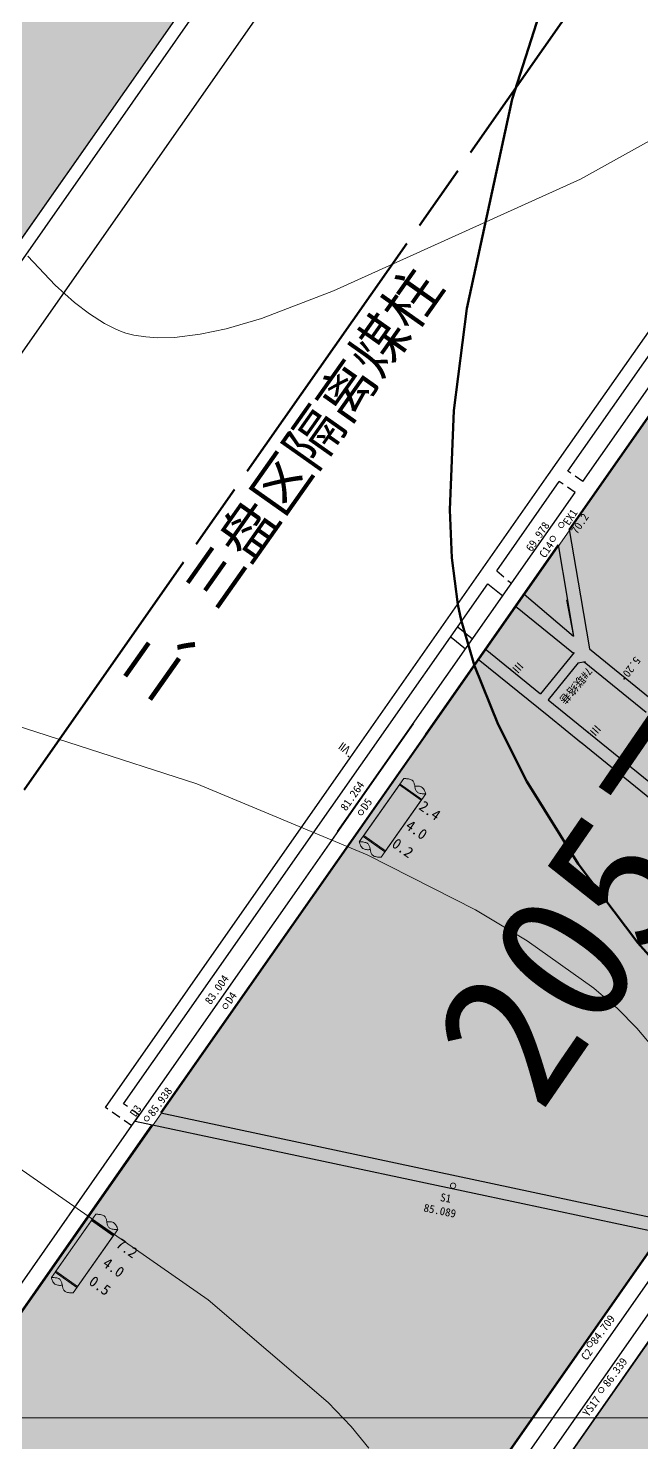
# Model space of a CAD drawing. Header units: inches. Extents: x 36473197 to 36486087, y 3899343 to 3911260.
# Drawn here: x 36481265 to 36481495, y 3903991 to 3904521 of the extents above; entities that cross this region are included whole.
import ezdxf

# ---------------------------------------------------------------- set-up
doc = ezdxf.new("R2010")
doc.units = ezdxf.units.IN
doc.header["$MEASUREMENT"] = 0
doc.linetypes.add('虚线', pattern=[0.0045, 0.00175, -0.001, 0.00175])
doc.linetypes.add('采区边界', pattern=[0.03, 0.0125, -0.001, 0.003, -0.001, 0.0125])
doc.layers.get('0').update_dxf_attribs({"lineweight": 0})
for name, color, linetype, lineweight in [('4煤底板等值线', 7, 'Continuous', 0), ('向北背斜轴', 7, 'Continuous', 0), ('导线点', 7, 'Continuous', 0), ('小柱状', 7, 'Continuous', 0), ('巷道', 7, 'Continuous', 0), ('巷道掘进尺', 7, 'Continuous', 0), ('巷道注记', 7, 'Continuous', 0), ('注记', 7, 'Continuous', 0), ('经纬网', 7, 'Continuous', 0), ('西区开拓设计', 7, 'Continuous', 0), ('采掘图', 7, 'Continuous', 0), ('采空区', 7, 'Continuous', 0)]:
    doc.layers.add(name, color=color, linetype=linetype, lineweight=lineweight)
doc.layers.add('巷道1', color=7, linetype='Continuous', lineweight=0, true_color=0x2d2d2d)
doc.styles.add('仿宋', font='simfang.ttf')
doc.styles.add('宋体', font='SIMSUN.TTC')
doc.styles.add('长等线体', font='simfang.ttf')
doc.styles.add('黑体', font='simhei.ttf')
doc.linetypes.add('保护煤柱', pattern='A,0.0195,-0.001,[6,西北矿业高家堡煤矿2022年采掘接续图(2022.8.14).shx,S=1.01575e-06,R=0,X=0,Y=0],0.0195', length=0.04)

# ---------------------------------------------------------------- blocks, each defined once
blk = doc.blocks.new('临时经纬仪导线点')
at = {"color": 0, "const_width": 0.3}
blk.add_lwpolyline([(1, 0), (0.97, 0.26), (0.87, 0.5), (0.71, 0.71), (0.5, 0.87), (0.26, 0.97), (0, 1), (-0.26, 0.97), (-0.5, 0.87), (-0.71, 0.71), (-0.87, 0.5), (-0.97, 0.26), (-1, 0), (-0.97, -0.26), (-0.87, -0.5), (-0.71, -0.71), (-0.5, -0.87), (-0.26, -0.97), (0, -1), (0.26, -0.97), (0.5, -0.87), (0.71, -0.71), (0.87, -0.5), (0.97, -0.26), (1, 0)], dxfattribs=at)
blk = doc.blocks.new('临时经纬仪导线点_1_1_1')
at = {"color": 0, "const_width": 0.3}
blk.add_lwpolyline([(1, 0), (0.97, 0.26), (0.87, 0.5), (0.71, 0.71), (0.5, 0.87), (0.26, 0.97), (0, 1), (-0.26, 0.97), (-0.5, 0.87), (-0.71, 0.71), (-0.87, 0.5), (-0.97, 0.26), (-1, 0), (-0.97, -0.26), (-0.87, -0.5), (-0.71, -0.71), (-0.5, -0.87), (-0.26, -0.97), (0, -1), (0.26, -0.97), (0.5, -0.87), (0.71, -0.71), (0.87, -0.5), (0.97, -0.26), (1, 0)], dxfattribs=at)

msp = doc.modelspace()

# ---------------------------------------------------------------- hatches: boundary and pattern name
at = {"layer": '小柱状', "lineweight": 0}
h = msp.add_hatch(dxfattribs=at)
h.set_pattern_fill('泥岩_1_1', color=256, scale=133.333333, angle=-35, style=0, pattern_type=2)
h.set_pattern_definition([(145, (36481403.8041, 3904231.3066), (-0.45886, -0.65532), [0.266667, -0.533333]), (325, (36481404.1427, 3904231.5578), (0.45886, 0.65532), [0.266667, -0.533333]), (325, (36481403.64575, 3904231.6616), (0.45886, 0.65532), []), (325, (36481403.4163, 3904231.334), (0.45886, 0.65532), [])])
h.paths.add_polyline_path([(36481403.97, 3904237.2), (36481412.15, 3904231.43), (36481412.38, 3904231.76), (36481404.2, 3904237.52)], flags=17)
at = {"layer": '小柱状'}
for points in [[(36481390.6, 3904218.24), (36481398.78, 3904212.47), (36481412.15, 3904231.43), (36481403.97, 3904237.2)], [(36481275.15, 3904054.92), (36481283.33, 3904049.16), (36481296.7, 3904068.12), (36481288.52, 3904073.88)]]:
    msp.add_hatch(color=7, dxfattribs=at).paths.add_polyline_path(points, flags=17)
at = {"layer": '小柱状', "lineweight": 0}
h = msp.add_hatch(dxfattribs=at)
h.set_pattern_fill('泥岩_1_1', color=256, scale=133.333333, angle=-35, style=0, pattern_type=2)
h.set_pattern_definition([(145, (36481288.35446, 3904067.9904), (-0.45886, -0.65532), [0.266667, -0.533333]), (325, (36481288.6931, 3904068.2416), (0.45886, 0.65532), [0.266667, -0.533333]), (325, (36481288.1961, 3904068.3454), (0.45886, 0.65532), []), (325, (36481287.9667, 3904068.01776), (0.45886, 0.65532), [])])
h.paths.add_polyline_path([(36481288.52, 3904073.88), (36481296.7, 3904068.12), (36481296.93, 3904068.44), (36481288.75, 3904074.21)], flags=17)
at = {"layer": '采空区'}
h = msp.add_hatch(dxfattribs=at)
h.set_pattern_fill('GRAVEL', color=160, scale=105.7901, angle=315, style=0)
h.set_pattern_definition([(148.01184, (36473314.5915, 3905701.285), (-1084.597172, 668.1489286), [14.2326, -1409.0277]), (104.96874, (36473302.52, 3905708.825), (324.6044794, -1231.8303788), [24.4235, -2417.9306]), (52.50944, (36473296.2116, 3905732.4196), (-962.331355, -1243.885012), [17.2214, -1704.9166]), (187.27274, (36473263.002, 3905768.459), (2102.0328397, 263.1874473), [22.2411, -2201.8684]), (212.83274, (36473240.94, 3905765.6434), (1158.3555047, 741.3392058), [21.8092, -2159.1096]), (277.27274, (36473222.6146, 3905753.8187), (-263.1874473, 2102.0328397), [22.2411, -2201.8684]), (317.69324, (36473225.43, 3905731.7565), (-1280.6219798, 1170.6976592), [29.4127, -2911.8565]), (352.25434, (36473247.1824, 3905711.959), (2420.6101977, -325.17645), [27.7686, -2749.0955]), (41.42864, (36473274.6976, 3905708.2163), (1207.4330738, 1072.2571742), [22.3164, -2209.3282]), (95.23544, (36473291.43, 3905722.983), (97.871316, -1164.383859), [25.4776, -1248.4039]), (142.39644, (36473289.1053, 3905748.3542), (-1366.4368608, 1048.1458982), [32.9481, -3261.8658]), (58.81314, (36473280.145, 3905665.134), (496.519391, 839.493861), [11.2456, -1113.3185]), (91.46824, (36473285.9684, 3905674.7543), (30.423367, -1391.1188315), [21.3947, -2118.0777]), (144.999, (36473285.42, 3905696.14), (-104.18325, -18.3685), [14.961, -134.6488]), (123.19764, (36473296.636, 3905705.639), (300.209131, -484.179015), [8.0568, -797.6166]), (211.80044, (36473292.225, 3905712.38), (294.181173, 159.28875), [11.3939, -558.3032]), (310.96284, (36473282.542, 3905706.377), (263.472196, -275.81238), [18.5058, -598.3512]), (81.56414, (36473294.673, 3905692.402), (-67.44602, -226.73497), [13.3815, -321.1562]), (296.38854, (36473281.5714, 3905772.807), (496.234059, -986.727011), [18.746, -1855.8593]), (350.34524, (36473289.903, 3905756.0144), (-1219.4895877, 214.6787046), [15.7269, -1556.9561]), (213.19764, (36473315.51, 3905696.076), (484.179015, 300.209131), [16.1134, -789.56]), (263.60954, (36473302.0264, 3905687.2534), (128.863733, 1096.937817), [18.746, -1855.8593]), (259.44304, (36473216.978, 3905761.419), (116.523425, 557.653236), [18.0774, -885.7936]), (214.77414, (36473213.666, 3905743.647), (1054.173342, 722.9689766), [15.1468, -1499.5369]), (346.80044, (36473211.51, 3905676.666), (557.653113, -116.524019), [16.1134, -789.56]), (297.35304, (36473227.198, 3905672.986), (-655.522998, 1280.9081026), [17.7337, -1755.6316]), (349.44304, (36473202.51, 3905727.715), (-557.653236, 116.523425), [9.0387, -894.8323]), (21.30894, (36473210.408, 3905682.917), (398.364484, 177.657035), [5.3942, -534.0315]), (85.96284, (36473215.434, 3905684.877), (-49.07747, -330.91819), [21.8092, -414.3745]), (106.00804, (36473216.969, 3905706.632), (287.8682655, -1023.4636592), [20.2112, -2000.9058]), (223.68914, (36473273.165, 3905704.723), (189.99785, 140.92037), [15.2573, -366.1743]), (273.15624, (36473262.1325, 3905694.1846), (103.8974268, -1807.8518197), [26.6373, -2637.0894]), (340.94444, (36473263.599, 3905667.588), (-802.756619, 288.153284), [10.8917, -1078.284]), (9.999, (36473273.89, 3905664.03), (85.8147, 122.5517), [6.3474, -99.4427]), (40.25544, (36473219.727, 3905709.267), (-655.80883, -545.311972), [14.6968, -1454.9863]), (328.01184, (36473230.9435, 3905718.764), (1084.597172, -668.1489286), [28.4652, -1394.7951]), (279.999, (36473255.09, 3905703.68), (122.5517, -85.8147), [27.5054, -78.2847]), (245.30384, (36473259.862, 3905676.597), (545.598409, 1170.411331), [16.7269, -1655.9614]), (174.05364, (36473252.874, 3905661.4), (-435.101397, 30.709156), [15.4033, -754.7603]), (127.64504, (36473237.5534, 3905662.9956), (-1390.8346447, 1795.79545), [25.0791, -2482.838]), (95.42514, (36473222.236, 3905682.8536), (-134.607993, 1372.7503153), [26.5321, -2626.6702])])
h.paths.add_polyline_path([(36480745.75, 3903964.07), (36480867.8, 3903878.61), (36481689.97, 3905052.74), (36481567.59, 3905138.36)])
h = msp.add_hatch(dxfattribs=at)
h.set_pattern_fill('GRAVEL', color=160, scale=105.790118, angle=-45, style=0)
h.set_pattern_definition([(148.011827392, (68595548.02, -13821831.6654), (-1084.5972532358, 668.1492536708), [14.23257937, -1409.02790148]), (104.968780616, (68595535.9485, -13821824.126), (324.60542222537, -1231.83032385526), [24.42355305, -2417.93098663]), (52.509486966, (68595529.64, -13821800.531), (-962.3304480337, -1243.8860362498), [17.2213618, -1704.91699648]), (187.272728894, (68595496.4305, -13821764.4917), (2102.03324767324, 263.1870727482), [22.2411029, -2201.86876955]), (212.832694066, (68595474.3684, -13821767.307), (1158.3562619836, 741.3383686664), [21.80916186, -2159.1099997]), (277.272728894, (68595456.043, -13821779.132), (-263.1870727482, 2102.03324767324), [22.2411029, -2201.86876955]), (317.693280355, (68595458.8586, -13821801.194), (-1280.6230671857, 1170.6969212542), [29.41272083, -2911.85698693]), (352.254368263, (68595480.611, -13821820.9917), (2420.61081370132, -325.1753159775), [27.7686366, -2749.09602793]), (41.428605503, (68595508.126, -13821824.7343), (1207.43395219005, 1072.25659396515), [22.31642548, -2209.32856695]), (95.235398197, (68595524.859, -13821809.968), (97.870433537, -1164.3841181808), [25.4776458, -1248.40407042]), (142.396477686, (68595522.5338, -13821784.5964), (-1366.43778832802, 1048.145169176), [32.9481208, -3261.86639243]), (58.813114722, (68595513.574, -13821867.817), (496.519811386, 839.4937490794), [11.24559538, -1113.31878876]), (91.468274278, (68595519.397, -13821858.1963), (30.4242278625, -1391.1191068693), [21.39467617, -2118.07806326]), (144.99903989, (68595518.85, -13821836.81), (-104.18323661, -18.36851547), [14.96094433, -134.64887587]), (123.197630402, (68595530.065, -13821827.312), (300.20905056, -484.1791521155), [8.05676384, -797.61677474]), (211.800449374, (68595525.654, -13821820.57), (294.181194363, 159.288783014), [11.39391312, -558.30330943]), (310.96279642, (68595515.97, -13821826.574), (263.472019624, -275.812678895), [18.50575962, -598.35133172]), (81.56409107, (68595528.102, -13821840.548), (-67.446205674, -226.734988688), [13.38149787, -321.15623022]), (296.388580222, (68595515, -13821760.1435), (496.2348645101, -986.7268196989), [18.74600898, -1855.85966514]), (350.34521583, (68595523.332, -13821776.936), (-1219.489664585, 214.679276294), [15.7268648, -1556.95630813]), (213.197630402, (68595548.938, -13821836.875), (484.1791521155, 300.20905056), [16.11342188, -789.5601167]), (263.609499554, (68595535.455, -13821845.697), (128.86455515155, 1096.9379125064), [18.74600898, -1855.85966514]), (259.44299467, (68595450.406, -13821771.532), (116.523895881, 557.653213987), [18.07741543, -885.7937524]), (214.774180457, (68595447.094, -13821789.3034), (1054.1730253733, 722.9698531985), [15.14681757, -1499.53716794]), (346.800449375, (68595444.939, -13821856.285), (557.653213987, -116.523895881), [16.11342188, -789.5601167]), (297.353064525, (68595460.6266, -13821859.9643), (-655.5236475241, 1280.9080140618), [17.73370334, -1755.63182905]), (349.44299467, (68595435.938, -13821805.235), (-557.653213987, 116.523895881), [9.03870772, -894.8324601]), (21.30897236, (68595443.837, -13821850.034), (398.364430973, 177.657298482), [5.39423814, -534.03163993]), (85.96279642, (68595448.862, -13821848.074), (-49.077690206, -330.918225299), [21.80916186, -414.37467045]), (106.008045845, (68595450.3977, -13821826.3186), (287.8683912895, -1023.4638506347), [20.21120212, -2000.90617204]), (223.68910741, (68595506.594, -13821828.227), (189.997957753, 140.920267546), [15.25726246, -366.17443387]), (273.156266475, (68595495.561, -13821838.766), (103.8982897342, -1807.85205331037), [26.63731707, -2637.08980142]), (340.94443579, (68595497.028, -13821865.363), (-802.7567181436, 288.1533381656), [10.89172743, -1078.2842042]), (9.9990399, (68595507.32, -13821868.92), (85.81472114, 122.55175208), [6.3474071, -99.4427113]), (40.255477052, (68595453.156, -13821823.684), (-655.8085944002, -545.3125547165), [14.6967864, -1454.9865081]), (328.011827393, (68595464.372, -13821814.187), (1084.5972532358, -668.1492536708), [28.46515874, -1394.7953221]), (279.9990399, (68595488.51, -13821829.27), (122.55175208, -85.81472114), [27.50543078, -78.28468762]), (245.303886357, (68595493.291, -13821856.354), (-545.5975015926, -1170.4119743781), [16.72689878, -1655.96174163]), (174.053643987, (68595486.302, -13821871.551), (-435.101461909, 30.7091747386), [15.40325282, -754.76043433]), (127.645015252, (68595470.982, -13821869.955), (-1390.83415999324, 1795.7963409158), [25.07913442, -2482.83845253]), (95.425118628, (68595455.6643, -13821850.097), (-134.60746447276, 1372.75059140138), [26.5320559, -2626.6706156])])
h.paths.add_polyline_path([(36481854.06, 3904884.5), (36481025.54, 3903701.28), (36481172.41, 3903598.44), (36482000.94, 3904781.65)], flags=17)
h = msp.add_hatch(dxfattribs=at)
h.set_pattern_fill('GRAVEL', color=160, scale=105.790118, angle=-45, style=0)
h.set_pattern_definition([(148.011827392, (68595599.91, -13822031.208), (-1084.5972532358, 668.1492536708), [14.23257937, -1409.02790148]), (104.968780616, (68595587.8385, -13822023.6686), (324.60542222537, -1231.83032385526), [24.42355305, -2417.93098663]), (52.509486966, (68595581.53, -13822000.074), (-962.3304480337, -1243.8860362498), [17.2213618, -1704.91699648]), (187.272728894, (68595548.3206, -13821964.0344), (2102.03324767324, 263.1870727482), [22.2411029, -2201.86876955]), (212.832694066, (68595526.2584, -13821966.85), (1158.3562619836, 741.3383686664), [21.80916186, -2159.1099997]), (277.272728894, (68595507.933, -13821978.6747), (-263.1870727482, 2102.03324767324), [22.2411029, -2201.86876955]), (317.693280355, (68595510.7486, -13822000.737), (-1280.6230671857, 1170.6969212542), [29.41272083, -2911.85698693]), (352.254368263, (68595532.501, -13822020.5345), (2420.61081370132, -325.1753159775), [27.7686366, -2749.09602793]), (41.428605503, (68595560.016, -13822024.277), (1207.43395219005, 1072.25659396515), [22.31642548, -2209.32856695]), (95.235398197, (68595576.749, -13822009.5106), (97.870433537, -1164.3841181808), [25.4776458, -1248.40407042]), (142.396477686, (68595574.4238, -13821984.1392), (-1366.43778832802, 1048.145169176), [32.9481208, -3261.86639243]), (58.813114722, (68595565.464, -13822067.36), (496.519811386, 839.4937490794), [11.24559538, -1113.31878876]), (91.468274278, (68595571.287, -13822057.739), (30.4242278625, -1391.1191068693), [21.39467617, -2118.07806326]), (144.99903989, (68595570.74, -13822036.35), (-104.18323661, -18.36851547), [14.96094433, -134.64887587]), (123.197630402, (68595581.955, -13822026.854), (300.20905056, -484.1791521155), [8.05676384, -797.61677474]), (211.800449374, (68595577.544, -13822020.113), (294.181194363, 159.288783014), [11.39391312, -558.30330943]), (310.96279642, (68595567.86, -13822026.117), (263.472019624, -275.812678895), [18.50575962, -598.35133172]), (81.56409107, (68595579.992, -13822040.09), (-67.446205674, -226.734988688), [13.38149787, -321.15623022]), (296.388580222, (68595566.89, -13821959.686), (496.2348645101, -986.7268196989), [18.74600898, -1855.85966514]), (350.34521583, (68595575.222, -13821976.479), (-1219.489664585, 214.679276294), [15.7268648, -1556.95630813]), (213.197630402, (68595600.828, -13822036.417), (484.1791521155, 300.20905056), [16.11342188, -789.5601167]), (263.609499554, (68595587.345, -13822045.24), (128.86455515155, 1096.9379125064), [18.74600898, -1855.85966514]), (259.44299467, (68595502.296, -13821971.075), (116.523895881, 557.653213987), [18.07741543, -885.7937524]), (214.774180457, (68595498.984, -13821988.846), (1054.1730253733, 722.9698531985), [15.14681757, -1499.53716794]), (346.800449375, (68595496.829, -13822055.828), (557.653213987, -116.523895881), [16.11342188, -789.5601167]), (297.353064525, (68595512.5166, -13822059.507), (-655.5236475241, 1280.9080140618), [17.73370334, -1755.63182905]), (349.44299467, (68595487.828, -13822004.778), (-557.653213987, 116.523895881), [9.03870772, -894.8324601]), (21.30897236, (68595495.727, -13822049.577), (398.364430973, 177.657298482), [5.39423814, -534.03163993]), (85.96279642, (68595500.752, -13822047.616), (-49.077690206, -330.918225299), [21.80916186, -414.37467045]), (106.008045845, (68595502.2877, -13822025.8614), (287.8683912895, -1023.4638506347), [20.21120212, -2000.90617204]), (223.68910741, (68595558.484, -13822027.77), (189.997957753, 140.920267546), [15.25726246, -366.17443387]), (273.156266475, (68595547.451, -13822038.3088), (103.8982897342, -1807.85205331037), [26.63731707, -2637.08980142]), (340.94443579, (68595548.918, -13822064.906), (-802.7567181436, 288.1533381656), [10.89172743, -1078.2842042]), (9.9990399, (68595559.21, -13822068.46), (85.81472114, 122.55175208), [6.3474071, -99.4427113]), (40.255477052, (68595505.046, -13822023.227), (-655.8085944002, -545.3125547165), [14.6967864, -1454.9865081]), (328.011827393, (68595516.262, -13822013.73), (1084.5972532358, -668.1492536708), [28.46515874, -1394.7953221]), (279.9990399, (68595540.4, -13822028.81), (122.55175208, -85.81472114), [27.50543078, -78.28468762]), (245.303886357, (68595545.181, -13822055.8965), (-545.5975015926, -1170.4119743781), [16.72689878, -1655.96174163]), (174.053643987, (68595538.192, -13822071.094), (-435.101461909, 30.7091747386), [15.40325282, -754.76043433]), (127.645015252, (68595522.872, -13822069.498), (-1390.83415999324, 1795.7963409158), [25.07913442, -2482.83845253]), (95.425118628, (68595507.5543, -13822049.64), (-134.60746447276, 1372.75059140138), [26.5320559, -2626.6706156])])
h.paths.add_polyline_path([(36481182.5, 3903578.88), (36481345.49, 3903464.75), (36482179.89, 3904656.35), (36482016.9, 3904770.48)], flags=17)

# ---------------------------------------------------------------- linework, layer by layer
at = {"layer": '4煤底板等值线', "color": 7, "linetype": 'Continuous', "lineweight": 0, "flags": 128}
for points in [[(36481264.66, 3904435.36), (36481274.97, 3904424.52), (36481282.15, 3904418.09), (36481287.72, 3904413.82), (36481293.45, 3904410.15), (36481297.38, 3904408.12), (36481299.38, 3904407.25), (36481301.41, 3904406.52), (36481304.34, 3904405.78), (36481308.84, 3904405.1), (36481313.43, 3904404.82), (36481319.68, 3904404.97), (36481329.26, 3904406.11), (36481339.04, 3904408.15), (36481352.32, 3904411.99), (36481379.3, 3904422.36), (36481471.8, 3904464.29), (36481533.73, 3904498.63), (36481577.43, 3904528.33)], [(36481239.63, 3904266.12), (36481328.03, 3904237.66), (36481391.89, 3904211.01), (36481432.44, 3904190.32), (36481451.82, 3904178.7), (36481476.88, 3904160.97), (36481485.69, 3904153.43), (36481493, 3904146.06), (36481500.33, 3904137.3), (36481507.12, 3904127.57), (36481539.27, 3904071.76), (36481552.65, 3904052.78), (36481569.82, 3904032.71), (36481595.37, 3904007.98), (36481626.35, 3903982.63)], [(36481153.5, 3904168.78), (36481332.26, 3904044.14), (36481377.2, 3904005.63), (36481385.9, 3903996.72), (36481392.54, 3903988.63)]]:
    msp.add_lwpolyline(points, dxfattribs=at)
at = {"layer": '向北背斜轴', "color": 1, "lineweight": 100, "true_color": 0xff0000, "flags": 128}
msp.add_lwpolyline([(36481795.4, 3903941.92), (36481650.15, 3904035.39), (36481585.16, 3904086.13), (36481527.15, 3904140.02), (36481493.3, 3904177.95), (36481470.97, 3904207.61), (36481451.75, 3904238.46), (36481440.98, 3904259.79), (36481432.17, 3904281.86), (36481427.16, 3904299), (36481425.89, 3904304.86), (36481423.64, 3904322.35), (36481422.82, 3904340.36), (36481424.37, 3904377.5), (36481429.23, 3904415.73), (36481446.17, 3904494.24), (36481644.53, 3905113.72)], dxfattribs=at)
at = {"layer": '导线点', "color": 7, "const_width": 0.3}
for points in [[(36481390.5, 3904226.9, -1), (36481388.62, 3904226.9, -1), (36481390.5, 3904226.9)], [(36481339.72, 3904154.31, -1), (36481337.84, 3904154.31, -1), (36481339.72, 3904154.31)], [(36481310.19, 3904112.16, -1), (36481308.31, 3904112.16, -1), (36481310.19, 3904112.16)]]:
    msp.add_lwpolyline(points, format="xyb", dxfattribs=at)
at = {"layer": '小柱状', "color": 7, "linetype": 'Continuous', "lineweight": 0}
for p, q in [((36481388.93, 3904215.87), (36481405.64, 3904239.57)), ((36481397.1, 3904210.1), (36481413.82, 3904233.8)), ((36481273.48, 3904052.55), (36481290.2, 3904076.25)), ((36481281.65, 3904046.79), (36481298.37, 3904070.49))]:
    msp.add_line(p, q, dxfattribs=at)
at = {"layer": '小柱状', "linetype": 'Continuous', "flags": 128}
for points in [[(36481403.97, 3904237.2), (36481412.15, 3904231.43), (36481412.38, 3904231.76), (36481404.2, 3904237.52), (36481403.97, 3904237.2)], [(36481390.6, 3904218.24), (36481398.78, 3904212.47), (36481412.15, 3904231.43), (36481403.97, 3904237.2), (36481390.6, 3904218.24)], [(36481390.37, 3904217.91), (36481398.54, 3904212.15), (36481398.78, 3904212.47), (36481390.6, 3904218.24), (36481390.37, 3904217.91)], [(36481275.15, 3904054.92), (36481283.33, 3904049.16), (36481296.7, 3904068.12), (36481288.52, 3904073.88), (36481275.15, 3904054.92)], [(36481288.52, 3904073.88), (36481296.7, 3904068.12), (36481296.93, 3904068.44), (36481288.75, 3904074.21), (36481288.52, 3904073.88)], [(36481274.92, 3904054.59), (36481283.09, 3904048.83), (36481283.33, 3904049.16), (36481275.15, 3904054.92), (36481274.92, 3904054.59)]]:
    msp.add_lwpolyline(points, dxfattribs=at)
at = {"layer": '小柱状', "color": 7, "linetype": 'Continuous', "lineweight": 0, "flags": 128}
for points in [[(36481405.64, 3904239.57), (36481405.7, 3904239.57), (36481405.84, 3904239.57), (36481406.06, 3904239.56), (36481406.34, 3904239.55), (36481406.66, 3904239.53), (36481407.01, 3904239.5), (36481407.38, 3904239.44), (36481407.75, 3904239.37), (36481408.09, 3904239.27), (36481408.41, 3904239.15), (36481408.68, 3904238.99), (36481408.9, 3904238.8), (36481409.09, 3904238.59), (36481409.25, 3904238.36), (36481409.37, 3904238.11), (36481409.47, 3904237.84), (36481409.55, 3904237.57), (36481409.62, 3904237.28), (36481409.68, 3904236.98), (36481409.78, 3904236.39), (36481409.84, 3904236.09), (36481409.91, 3904235.8), (36481409.99, 3904235.52), (36481410.09, 3904235.26), (36481410.21, 3904235.01), (36481410.37, 3904234.77), (36481410.56, 3904234.56), (36481410.78, 3904234.38), (36481411.05, 3904234.22), (36481411.37, 3904234.1), (36481411.72, 3904234), (36481412.08, 3904233.92), (36481412.45, 3904233.87), (36481412.8, 3904233.83), (36481413.13, 3904233.81), (36481413.41, 3904233.8), (36481413.62, 3904233.8), (36481413.77, 3904233.8), (36481413.82, 3904233.8)], [(36481409.73, 3904236.68), (36481409.78, 3904236.69), (36481409.92, 3904236.71), (36481410.13, 3904236.73), (36481410.41, 3904236.74), (36481410.73, 3904236.74), (36481411.08, 3904236.72), (36481411.45, 3904236.67), (36481411.81, 3904236.58), (36481412.17, 3904236.45), (36481412.49, 3904236.26), (36481412.78, 3904236.02), (36481413.02, 3904235.73), (36481413.23, 3904235.41), (36481413.4, 3904235.09), (36481413.54, 3904234.76), (36481413.65, 3904234.46), (36481413.72, 3904234.2), (36481413.78, 3904233.99), (36481413.81, 3904233.85), (36481413.82, 3904233.8)], [(36481388.93, 3904215.87), (36481388.98, 3904215.87), (36481389.12, 3904215.87), (36481389.34, 3904215.86), (36481389.62, 3904215.85), (36481389.95, 3904215.83), (36481390.3, 3904215.8), (36481390.67, 3904215.75), (36481391.03, 3904215.67), (36481391.38, 3904215.57), (36481391.69, 3904215.45), (36481391.97, 3904215.29), (36481392.19, 3904215.1), (36481392.38, 3904214.89), (36481392.53, 3904214.66), (36481392.66, 3904214.41), (36481392.76, 3904214.15), (36481392.84, 3904213.87), (36481392.91, 3904213.58), (36481392.97, 3904213.28), (36481393.07, 3904212.69), (36481393.13, 3904212.39), (36481393.19, 3904212.1), (36481393.28, 3904211.82), (36481393.38, 3904211.56), (36481393.5, 3904211.31), (36481393.66, 3904211.07), (36481393.84, 3904210.86), (36481394.07, 3904210.68), (36481394.34, 3904210.52), (36481394.66, 3904210.4), (36481395, 3904210.3), (36481395.37, 3904210.22), (36481395.74, 3904210.17), (36481396.09, 3904210.14), (36481396.41, 3904210.11), (36481396.69, 3904210.1), (36481396.91, 3904210.1), (36481397.05, 3904210.1), (36481397.1, 3904210.1)], [(36481388.93, 3904215.87), (36481388.94, 3904215.82), (36481388.97, 3904215.68), (36481389.02, 3904215.47), (36481389.1, 3904215.21), (36481389.21, 3904214.9), (36481389.35, 3904214.58), (36481389.52, 3904214.25), (36481389.72, 3904213.94), (36481389.97, 3904213.65), (36481390.25, 3904213.4), (36481390.58, 3904213.22), (36481390.93, 3904213.08), (36481391.3, 3904213), (36481391.67, 3904212.94), (36481392.02, 3904212.92), (36481392.34, 3904212.92), (36481392.61, 3904212.94), (36481392.83, 3904212.96), (36481392.97, 3904212.98), (36481393.02, 3904212.98)], [(36481290.2, 3904076.25), (36481290.25, 3904076.25), (36481290.39, 3904076.25), (36481290.61, 3904076.25), (36481290.89, 3904076.24), (36481291.21, 3904076.22), (36481291.56, 3904076.18), (36481291.93, 3904076.13), (36481292.3, 3904076.05), (36481292.64, 3904075.96), (36481292.96, 3904075.83), (36481293.23, 3904075.67), (36481293.46, 3904075.49), (36481293.64, 3904075.28), (36481293.8, 3904075.05), (36481293.92, 3904074.8), (36481294.02, 3904074.53), (36481294.1, 3904074.25), (36481294.17, 3904073.96), (36481294.23, 3904073.67), (36481294.33, 3904073.07), (36481294.39, 3904072.77), (36481294.46, 3904072.49), (36481294.54, 3904072.21), (36481294.64, 3904071.94), (36481294.77, 3904071.69), (36481294.92, 3904071.46), (36481295.11, 3904071.25), (36481295.33, 3904071.06), (36481295.6, 3904070.91), (36481295.92, 3904070.78), (36481296.27, 3904070.68), (36481296.63, 3904070.61), (36481297, 3904070.55), (36481297.35, 3904070.52), (36481297.68, 3904070.5), (36481297.96, 3904070.49), (36481298.17, 3904070.48), (36481298.32, 3904070.48), (36481298.37, 3904070.49)], [(36481294.28, 3904073.37), (36481294.33, 3904073.38), (36481294.47, 3904073.39), (36481294.69, 3904073.41), (36481294.96, 3904073.43), (36481295.28, 3904073.43), (36481295.63, 3904073.41), (36481296, 3904073.36), (36481296.37, 3904073.27), (36481296.72, 3904073.14), (36481297.04, 3904072.95), (36481297.33, 3904072.7), (36481297.57, 3904072.42), (36481297.78, 3904072.1), (36481297.95, 3904071.77), (36481298.09, 3904071.45), (36481298.2, 3904071.15), (36481298.27, 3904070.88), (36481298.33, 3904070.67), (36481298.36, 3904070.54), (36481298.37, 3904070.49)], [(36481273.48, 3904052.55), (36481273.53, 3904052.55), (36481273.68, 3904052.55), (36481273.89, 3904052.55), (36481274.17, 3904052.54), (36481274.5, 3904052.52), (36481274.85, 3904052.48), (36481275.22, 3904052.43), (36481275.58, 3904052.36), (36481275.93, 3904052.26), (36481276.25, 3904052.13), (36481276.52, 3904051.97), (36481276.74, 3904051.79), (36481276.93, 3904051.58), (36481277.08, 3904051.35), (36481277.21, 3904051.1), (36481277.31, 3904050.83), (36481277.39, 3904050.55), (36481277.46, 3904050.26), (36481277.52, 3904049.97), (36481277.62, 3904049.37), (36481277.68, 3904049.08), (36481277.74, 3904048.79), (36481277.83, 3904048.51), (36481277.93, 3904048.24), (36481278.05, 3904047.99), (36481278.21, 3904047.76), (36481278.39, 3904047.55), (36481278.62, 3904047.36), (36481278.89, 3904047.21), (36481279.21, 3904047.08), (36481279.55, 3904046.98), (36481279.92, 3904046.91), (36481280.29, 3904046.85), (36481280.64, 3904046.82), (36481280.96, 3904046.8), (36481281.24, 3904046.79), (36481281.46, 3904046.78), (36481281.6, 3904046.79), (36481281.65, 3904046.79)], [(36481273.48, 3904052.55), (36481273.49, 3904052.5), (36481273.52, 3904052.36), (36481273.57, 3904052.15), (36481273.65, 3904051.89), (36481273.76, 3904051.59), (36481273.9, 3904051.27), (36481274.07, 3904050.94), (36481274.27, 3904050.62), (36481274.52, 3904050.33), (36481274.8, 3904050.09), (36481275.13, 3904049.9), (36481275.48, 3904049.77), (36481275.85, 3904049.68), (36481276.22, 3904049.63), (36481276.57, 3904049.61), (36481276.89, 3904049.61), (36481277.16, 3904049.62), (36481277.38, 3904049.64), (36481277.52, 3904049.66), (36481277.57, 3904049.67)]]:
    msp.add_lwpolyline(points, dxfattribs=at)
at = {"layer": '小柱状', "color": 7, "linetype": 'Continuous', "flags": 128}
for points in [[(36481390.6, 3904218.24), (36481398.78, 3904212.47), (36481412.15, 3904231.43), (36481403.97, 3904237.2), (36481390.6, 3904218.24)], [(36481275.15, 3904054.92), (36481283.33, 3904049.16), (36481296.7, 3904068.12), (36481288.52, 3904073.88), (36481275.15, 3904054.92)]]:
    msp.add_lwpolyline(points, dxfattribs=at)
at = {"layer": '小柱状', "color": 7}
for points in [[(36481390.6, 3904218.24), (36481398.78, 3904212.47), (36481412.15, 3904231.43), (36481403.97, 3904237.2), (36481390.6, 3904218.24)], [(36481275.15, 3904054.92), (36481283.33, 3904049.16), (36481296.7, 3904068.12), (36481288.52, 3904073.88), (36481275.15, 3904054.92)]]:
    msp.add_lwpolyline(points, dxfattribs=at)
at = {"layer": '巷道', "color": 30, "lineweight": 30, "true_color": 0xff8000}
for p, q in [((36481466.62, 3904306.62), (36481469.28, 3904292.95)), ((36481470.91, 3904282.92), (36481473.69, 3904283.46))]:
    msp.add_line(p, q, dxfattribs=at)
at = {"layer": '巷道', "color": 7, "linetype": 'Continuous', "lineweight": 30, "flags": 128}
for points in [[(36481234.22, 3904401.88), (36481334.36, 3904544.89)], [(36481238.15, 3904399.12), (36481336.95, 3904540.23)]]:
    msp.add_lwpolyline(points, dxfattribs=at)
at = {"layer": '巷道', "color": 30, "lineweight": 30, "true_color": 0xff8000, "elevation": -0.2, "flags": 128}
for points in [[(36481425.96, 3904296.37), (36481431.42, 3904291.96)], [(36481423.32, 3904292.59), (36481428.77, 3904288.18)]]:
    msp.add_lwpolyline(points, dxfattribs=at)
at = {"layer": '巷道', "color": 30, "lineweight": 30, "true_color": 0xff8000, "flags": 128}
for points in [[(36481436.09, 3904288.17), (36481456.89, 3904271.33)], [(36481469.48, 3904286.87), (36481456.89, 3904271.33)], [(36481433.45, 3904284.39), (36481459.93, 3904262.94)], [(36481470.94, 3904282.95), (36481459.69, 3904269.06)], [(36481459.69, 3904269.06), (36481518.01, 3904221.84)], [(36481459.93, 3904262.94), (36481472.28, 3904252.95), (36481471.85, 3904253.29), (36481515.11, 3904218.26)]]:
    msp.add_lwpolyline(points, dxfattribs=at)
at = {"layer": '巷道1', "color": 1, "linetype": '保护煤柱', "lineweight": 30, "ltscale": 2000, "true_color": 0xff0000}
msp.add_line((36480865.53, 3903832.38), (36481733.12, 3905071.43), dxfattribs=at)
at = {"layer": '巷道1', "color": 7, "linetype": 'Continuous', "lineweight": 30}
for p, q in [((36481467.63, 3904332.99, -0.2), (36481578.55, 3904491.44, -0.2)), ((36481472.67, 3904350.88, -0.01), (36481510.97, 3904405.56, -0.03)), ((36481380.79, 3904219.72, 0.03), (36481469.8, 3904346.78, -0.01)), ((36481467.63, 3904332.99), (36481471.83, 3904308.05)), ((36481413.79, 3904256.08, -0.2), (36481463.53, 3904327.13, -0.2)), ((36481463.53, 3904327.13), (36481466.88, 3904307.22)), ((36481367.22, 3904200.06), (36481409.21, 3904260.03)), ((36481314.54, 3904114.36), (36481413.82, 3904256.15)), ((36481304.96, 3904111.14), (36481367.22, 3904200.06)), ((36481306.2, 3904113.24, 0.2), (36481149.81, 3903889.97, 0)), ((36481154.74, 3903886.51, 0), (36481311.17, 3904109.76, 0.2)), ((36481314.18, 3903800.02), (36481502.61, 3904069.13)), ((36481425.14, 3903948.04), (36481509.06, 3904067.88))]:
    msp.add_line(p, q, dxfattribs=at)
at = {"layer": '巷道1', "color": 30, "lineweight": 30, "true_color": 0xff8000}
for p, q in [((36481466.88, 3904307.22), (36481469.28, 3904292.95)), ((36481471.83, 3904308.05), (36481475.17, 3904288.18))]:
    msp.add_line(p, q, dxfattribs=at)
at = {"layer": '巷道1', "color": 7, "lineweight": 30}
for p, q in [((36481182.51, 3903578.86), (36481522.8, 3904064.84)), ((36481430.88, 3903944.02), (36481516.42, 3904066.2))]:
    msp.add_line(p, q, dxfattribs=at)
at = {"layer": '巷道1', "color": 30, "lineweight": 30, "true_color": 0xff8000, "flags": 128}
for points in [[(36481475.17, 3904288.18), (36481500, 3904268.07)], [(36481473.18, 3904283.36), (36481496.45, 3904264.51)]]:
    msp.add_lwpolyline(points, dxfattribs=at)
at = {"layer": '巷道1', "color": 7, "lineweight": 30, "flags": 128}
for points in [[(36481304.96, 3904111.14), (36481502.61, 3904069.13)], [(36481314.46, 3904114.24), (36481505.73, 3904073.58)]]:
    msp.add_lwpolyline(points, dxfattribs=at)
at = {"layer": '巷道掘进尺', "color": 3, "true_color": 0x00ff00, "const_width": 0.3}
for points in [[(36481445.75, 3904280.49, -1), (36481445.41, 3904280.49, -1), (36481445.75, 3904280.49)], [(36481488.36, 3904276.96, -1), (36481488.03, 3904276.96, -1), (36481488.36, 3904276.96)], [(36481474.79, 3904256.97, -1), (36481474.45, 3904256.97, -1), (36481474.79, 3904256.97)], [(36481385, 3904247.87, -1), (36481384.66, 3904247.87, -1), (36481385, 3904247.87)]]:
    msp.add_lwpolyline(points, format="xyb", dxfattribs=at)
at = {"layer": '经纬网', "color": 7, "linetype": 'Continuous', "lineweight": 9}
msp.add_line((36485138.53, 3904000), (36477575.7, 3904000), dxfattribs=at)
at = {"layer": '西区开拓设计', "color": 7, "linetype": 'Continuous', "lineweight": 30}
for p, q in [((36481459.88, 3904353.51, -0.47), (36481545.94, 3904476.37, -0.56)), ((36481467.07, 3904354.8, 0.22), (36481553.13, 3904477.66, 0.22)), ((36481385.54, 3904247.37, -0.39), (36481459.88, 3904353.51, -0.47)), ((36481440.45, 3904317.44, -0.53), (36481463.9, 3904350.91, -0.53)), ((36481389.48, 3904244.61, -0.53), (36481437.09, 3904312.58, -0.53)), ((36481293.76, 3904116.31, -0.36), (36481385.54, 3904247.37, -0.39)), ((36481300.57, 3904117.65, -0.53), (36481389.48, 3904244.61, -0.53))]:
    msp.add_line(p, q, dxfattribs=at)
at = {"layer": '西区开拓设计', "color": 7, "linetype": '虚线', "lineweight": 30, "ltscale": 2000}
for p, q in [((36481472.67, 3904350.88, -0.01), (36481467.07, 3904354.8, 0.07)), ((36481469.8, 3904346.78, -0.01), (36481463.9, 3904350.91, 0.08)), ((36481303.7, 3904109.35, 0.24), (36481293.76, 3904116.31, 0.24)), ((36481306.57, 3904113.44, 0.24), (36481300.57, 3904117.65, -0.03))]:
    msp.add_line(p, q, dxfattribs=at)
at = {"layer": '西区开拓设计', "color": 30, "linetype": '虚线', "lineweight": 30, "ltscale": 2000, "true_color": 0xff8000}
msp.add_line((36481440.45, 3904317.44, -0.53), (36481445.96, 3904312.76, -0.42), dxfattribs=at)
at = {"layer": '西区开拓设计', "color": 30, "linetype": 'Continuous', "lineweight": 30, "true_color": 0xff8000}
msp.add_line((36481450.67, 3904308.76, -0.34), (36481469.28, 3904292.95), dxfattribs=at)
at = {"layer": '西区开拓设计', "color": 7, "linetype": '采区边界', "lineweight": 50, "ltscale": 8333.333333, "elevation": 0, "flags": 128}
msp.add_lwpolyline([(36480928.7, 3903757.49), (36481810.7, 3905017.11)], dxfattribs=at)
at = {"layer": '西区开拓设计', "color": 30, "linetype": 'Continuous', "lineweight": 30, "true_color": 0xff8000, "flags": 128}
for points in [[(36481437.09, 3904312.58), (36481442.67, 3904308.06)], [(36481447.47, 3904304.18), (36481469.23, 3904286.56)]]:
    msp.add_lwpolyline(points, dxfattribs=at)
at = {"layer": '采掘图', "linetype": 'Continuous', "flags": 128}
for points in [[(36480745.75, 3903964.07), (36480867.8, 3903878.61), (36481689.97, 3905052.74), (36481567.59, 3905138.36), (36480745.75, 3903964.07)], [(36481854.06, 3904884.5), (36482000.94, 3904781.65), (36481172.41, 3903598.44), (36481025.54, 3903701.28), (36481854.06, 3904884.5)], [(36482016.89, 3904770.48), (36482179.92, 3904656.32), (36481345.53, 3903464.72), (36481182.5, 3903578.88), (36482016.89, 3904770.48)], [(36481345.53, 3903464.72), (36481182.5, 3903578.88), (36482016.89, 3904770.48), (36482179.92, 3904656.32), (36481345.53, 3903464.72)], [(36481182.5, 3903578.88), (36481345.49, 3903464.75), (36482179.89, 3904656.35), (36482016.9, 3904770.48), (36481182.5, 3903578.88)], [(36482016.89, 3904770.48), (36482179.04, 3904656.83), (36481344.64, 3903465.22), (36481182.5, 3903578.88), (36482016.89, 3904770.48)]]:
    msp.add_lwpolyline(points, dxfattribs=at)

# ---------------------------------------------------------------- block references
at = {"layer": '导线点', "color": 7}
for name, p, rotation in [('临时经纬仪导线点', (36481464.66, 3904334.65), 359.9996198025656), ('临时经纬仪导线点_1_1_1', (36481461.42, 3904329.44), 359.999619801597), ('临时经纬仪导线点', (36481424.1, 3904086.96), 9.686697337865286e-10), ('临时经纬仪导线点', (36481475.31, 3904027.52), 9.686697337865286e-10), ('临时经纬仪导线点', (36481479.61, 3904010.33), 9.686697337865286e-10)]:
    msp.add_blockref(name, p, dxfattribs=dict(at, rotation=rotation))

# ---------------------------------------------------------------- texts
at = {"layer": '导线点'}
for s, rotation, style, p in [('EX1', 55.8455, '长等线体', (36481467.51, 3904334.21, -0.2)), ('70.2', 55.8455, '长等线体', (36481470.56, 3904330.94, -0.2)), ('69.978', 55.8455, '长等线体', (36481453.55, 3904324.37, -0.2)), ('C14', 55.8455, '长等线体', (36481458.58, 3904322.01, -0.2)), ('81.264', 55.0052, '黑体', (36481383.98, 3904227.18)), ('D5', 54.9805, '黑体', (36481391.64, 3904227.49, -0.2)), ('83.004', 55.0052, '黑体', (36481333.2, 3904154.59)), ('D4', 54.9805, '黑体', (36481340.86, 3904154.91, -0.2)), ('85.938', 53.5825, '黑体', (36481311.75, 3904112.6, -0.2)), ('D3', 54.9805, '黑体', (36481305.13, 3904112.55, -0.2)), ('S1', 350.563, '黑体', (36481419.08, 3904081.22, -0.2)), ('85.089', 348.712, '黑体', (36481412.85, 3904077.33, -0.2)), ('84.709', 53.5825, '黑体', (36481477.73, 3904027.25)), ('C2', 53.5825, '黑体', (36481474.19, 3904021.22, -0.2)), ('86.339', 53.5825, '黑体', (36481482.36, 3904011.22, -0.2)), ('YS17', 53.5825, '黑体', (36481474.77, 3904000.12, -0.2))]:
    msp.add_text(s, height=3, rotation=rotation, dxfattribs=dict(at, style=style)).set_placement(p)
at = {"layer": '小柱状', "style": '黑体'}
for s, p in [('2.4', (36481410.92, 3904228.32)), ('4.0', (36481405.92, 3904221.08)), ('0.2', (36481400.76, 3904214.28)), ('7.2', (36481297.36, 3904064.25)), ('4.0', (36481292.37, 3904057.01)), ('0.5', (36481287.2, 3904050.21))]:
    msp.add_text(s, height=4, rotation=324.8079, dxfattribs=at).set_placement(p)
at = {"layer": '巷道掘进尺', "style": '宋体'}
for s, rotation, p in [('5.20', 233.8453, (36481492.28, 3904285.55)), ('Ⅶ', 144.2559, (36481385.9, 3904251.05, -0.2))]:
    msp.add_text(s, height=3, rotation=rotation, dxfattribs=at).set_placement(p)
at = {"layer": '巷道掘进尺', "char_height": 3, "width": 7.3884, "attachment_point": 1, "rotation": 48.1207, "style": '宋体'}
for insert in [(36481445.95, 3904280.57), (36481474.99, 3904257.05)]:
    msp.add_mtext('{\\fSimSun|b0|i0|c134|p2;Ⅲ\\P}', dxfattribs=dict(at, insert=insert))
at = {"layer": '巷道注记', "color": 1, "true_color": 0xff0000, "style": '宋体'}
msp.add_text('205工作面', height=52, rotation=55.497, dxfattribs=at).set_placement((36481456.88, 3904113.68, -0.2))
at = {"layer": '巷道注记', "insert": (36481476.61, 3904279.6), "char_height": 3, "width": 20.5554, "attachment_point": 1, "rotation": 229.4123, "style": '仿宋'}
msp.add_mtext('7#联络巷\\P', dxfattribs=at)
at = {"layer": '注记', "style": '黑体'}
msp.add_text('二、三盘区隔离煤柱', height=15.582, rotation=54.7902, dxfattribs=at).set_placement((36481310.84, 3904267.46))

doc.saveas('drawing.dxf')
